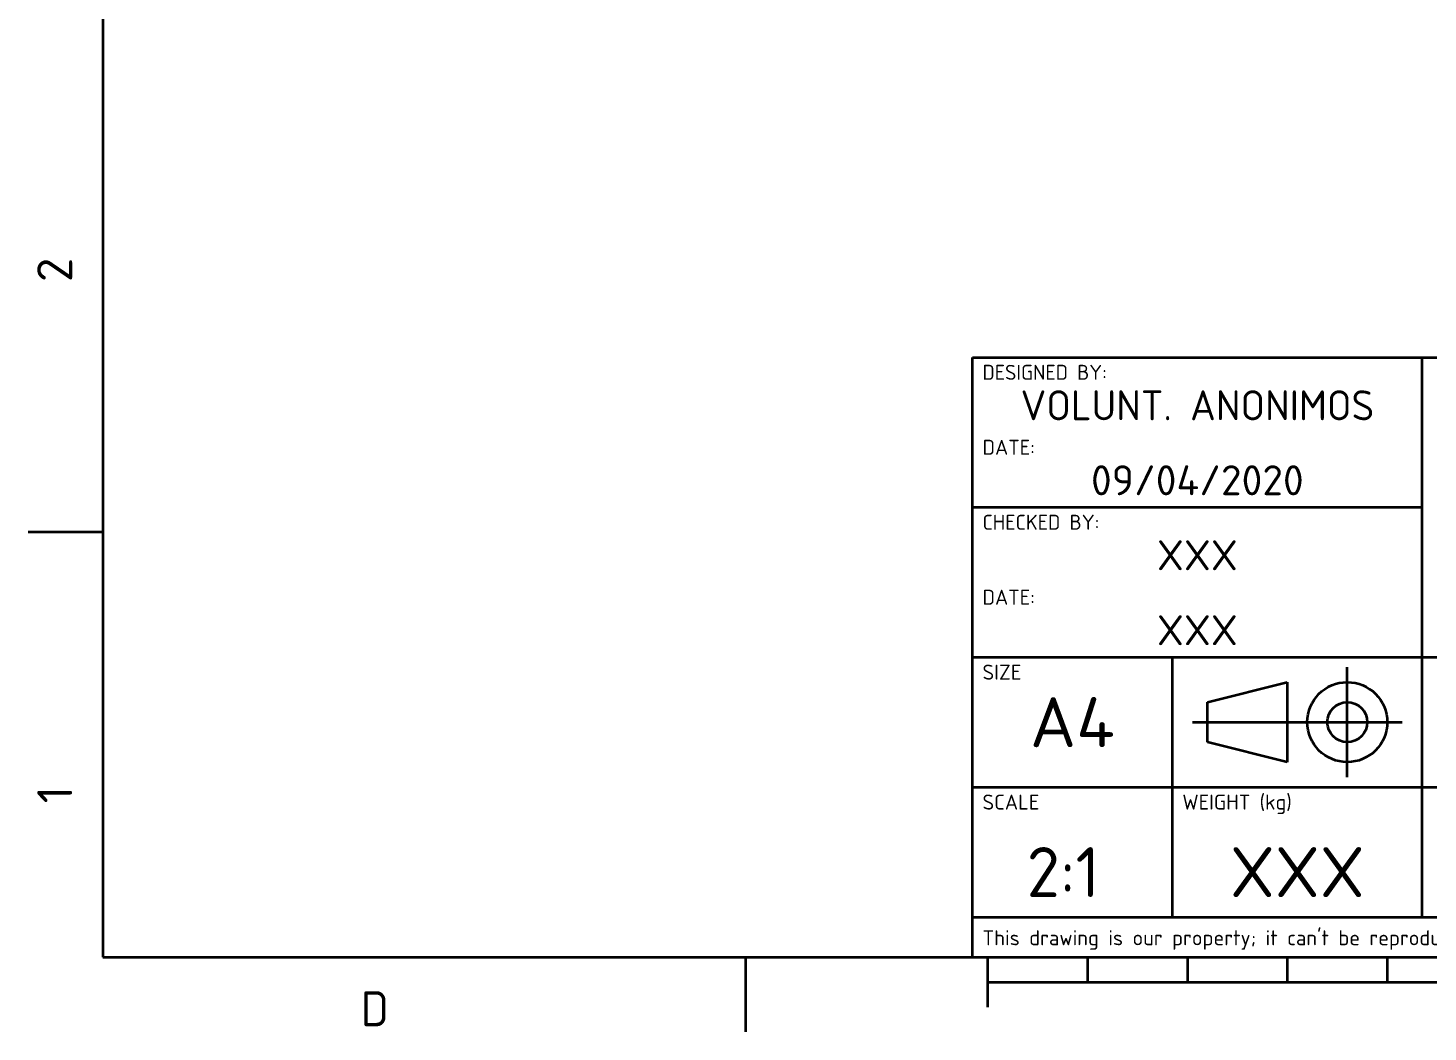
# Model space of a CAD drawing. Extents: x 0 to 297, y 0 to 210.
# Drawn here: x 2.5 to 142.6, y 2.5 to 103 of the extents above; entities that cross this region are included whole.
import ezdxf
from ezdxf.enums import TextEntityAlignment as Align

# ---------------------------------------------------------------- set-up
doc = ezdxf.new("R2010")
doc.units = 0
doc.layers.get('0').update_dxf_attribs({"lineweight": 13})
doc.styles.get("Standard").update_dxf_attribs({"font": 'isocp.shx'})

# ---------------------------------------------------------------- blocks, each defined once
blk = doc.blocks.new('BLOCK1442')
at = {"color": 7, "lineweight": 18, "width": 0.933333}
blk.add_text('D', height=3.5, dxfattribs=at).set_placement((35.799999, 3.076224), (38.599998, 3.076224), align=Align.FIT)
blk = doc.blocks.new('BLOCK1450')
at = {"color": 7, "lineweight": 18, "width": 0.863843}
blk.add_text('2', height=3.5, rotation=90, dxfattribs=at).set_placement((6.923776, 77.526222), (6.923776, 79.973778), align=Align.FIT)
blk = doc.blocks.new('BLOCK1454')
at = {"color": 7, "lineweight": 18, "width": 0.953211}
blk.add_text('1', height=3.5, rotation=90, dxfattribs=at).set_placement((6.923776, 25.376225), (6.923776, 27.123777), align=Align.FIT)
blk = doc.blocks.new('BLOCK1455')
at = {"color": 7, "lineweight": 18, "width": 0.779092}
blk.add_text("This drawing is our property; it can't be reproduced or communicated without our written agreement.", height=1.5, dxfattribs=at).set_placement((98, 11.175525), (192.437073, 11.175525), align=Align.FIT)
blk = doc.blocks.new('BLOCK1456')
at = {"color": 7, "lineweight": 18, "width": 0.857432}
blk.add_text('SCALE', height=1.5, dxfattribs=at).set_placement((98, 24.751049), (103.695801, 24.751049), align=Align.FIT)
blk = doc.blocks.new('BLOCK1457')
at = {"color": 7, "lineweight": 18, "width": 0.682602}
blk.add_text('  2:1', height=5, dxfattribs=at).set_placement((96.255241, 16), (109.744751, 16), align=Align.FIT)
blk = doc.blocks.new('BLOCK1458')
at = {"color": 7, "lineweight": 18, "width": 0.802234}
blk.add_text('WEIGHT (kg)', height=1.5, dxfattribs=at).set_placement((118, 24.751049), (128.944763, 24.751049), align=Align.FIT)
blk = doc.blocks.new('BLOCK1459')
at = {"color": 7, "lineweight": 18, "width": 0.993963}
blk.add_text('XXX', height=5, dxfattribs=at).set_placement((122.755249, 16), (136.244751, 16), align=Align.FIT)
blk = doc.blocks.new('BLOCK1464')
at = {"color": 7, "lineweight": 18, "width": 0.839548}
blk.add_text('SIZE', height=1.5, dxfattribs=at).set_placement((98, 37.751049), (101.897903, 37.751049), align=Align.FIT)
blk = doc.blocks.new('BLOCK1465')
at = {"color": 7, "lineweight": 18, "width": 0.991259}
blk.add_text('A4', height=5, dxfattribs=at).set_placement((102.751747, 31), (111.248253, 31), align=Align.FIT)
blk = doc.blocks.new('BLOCK1467')
at = {"color": 7, "lineweight": 18, "width": 0.77958}
blk.add_text('CHECKED BY:', height=1.5, dxfattribs=at).set_placement((98, 52.751049), (109.693703, 52.751049), align=Align.FIT)
blk = doc.blocks.new('BLOCK1468')
at = {"color": 7, "lineweight": 18, "width": 0.993964}
blk.add_text('XXX', height=3, dxfattribs=at).set_placement((115.453148, 48.700001), (123.546852, 48.700001), align=Align.FIT)
blk = doc.blocks.new('BLOCK1469')
at = {"color": 7, "lineweight": 18, "width": 0.9182}
blk.add_text('DATE:', height=1.5, dxfattribs=at).set_placement((98, 45.251049), (103.246857, 45.251049), align=Align.FIT)
blk = doc.blocks.new('BLOCK1470')
at = {"color": 7, "lineweight": 18, "width": 0.993964}
blk.add_text('XXX', height=3, dxfattribs=at).set_placement((115.453148, 41.200001), (123.546852, 41.200001), align=Align.FIT)
blk = doc.blocks.new('BLOCK1471')
at = {"color": 7, "lineweight": 18, "width": 0.802887}
blk.add_text('DESIGNED BY:', height=1.5, dxfattribs=at).set_placement((98, 67.751053), (110.444756, 67.751053), align=Align.FIT)
blk = doc.blocks.new('BLOCK1472')
at = {"color": 7, "lineweight": 18, "width": 0.817531}
blk.add_text('VOLUNT. ANONIMOS', height=3, dxfattribs=at).set_placement((101.80629, 63.700001), (137.193695, 63.700001), align=Align.FIT)
blk = doc.blocks.new('BLOCK1473')
at = {"color": 7, "lineweight": 18, "width": 0.9182}
blk.add_text('DATE:', height=1.5, dxfattribs=at).set_placement((98, 60.251049), (103.246857, 60.251049), align=Align.FIT)
blk = doc.blocks.new('BLOCK1474')
at = {"color": 7, "lineweight": 18, "width": 0.741134}
blk.add_text('09/04/2020', height=3, dxfattribs=at).set_placement((108.859436, 56.200001), (130.140564, 56.200001), align=Align.FIT)

msp = doc.modelspace()

# ---------------------------------------------------------------- linework, layer by layer
at = {"color": 7, "lineweight": 35}
for p, q in [((10, 200), (10, 10)), ((97, 10), (97, 70)), ((97, 70), (287, 70)), ((142, 14), (142, 70)), ((97, 55), (142, 55)), ((10, 52.5), (2.5, 52.5)), ((97, 40), (262, 40)), ((117, 14), (117, 40)), ((134.5, 28), (134.5, 39)), ((120.5, 35.5), (128.5, 37.5)), ((128.5, 37.5), (128.5, 29.5)), ((120.5, 31.5), (120.5, 35.5)), ((119, 33.5), (140, 33.5)), ((128.5, 29.5), (120.5, 31.5)), ((97, 27), (262, 27)), ((97, 14), (262, 14)), ((10, 10), (287, 10)), ((74.3, 10), (74.3, 2.5)), ((97, 10), (287, 10)), ((98.5, 10), (98.5, 5)), ((108.5, 10), (108.5, 7.5)), ((118.5, 10), (118.5, 7.5)), ((128.5, 10), (128.5, 7.5)), ((138.5, 10), (138.5, 7.5)), ((98.5, 7.5), (198.5, 7.5))]:
    msp.add_line(p, q, dxfattribs=at)
for radius in [4, 2]:
    msp.add_circle((134.5, 33.5), radius, dxfattribs=at)

# ---------------------------------------------------------------- block references
at = {"lineweight": 0}
for name in ['BLOCK1450', 'BLOCK1471', 'BLOCK1472', 'BLOCK1473', 'BLOCK1474', 'BLOCK1467', 'BLOCK1468', 'BLOCK1469', 'BLOCK1470', 'BLOCK1464', 'BLOCK1465', 'BLOCK1454', 'BLOCK1456', 'BLOCK1458', 'BLOCK1457', 'BLOCK1459', 'BLOCK1455', 'BLOCK1442']:
    msp.add_blockref(name, (0, 0), dxfattribs=at)

doc.saveas('drawing.dxf')
